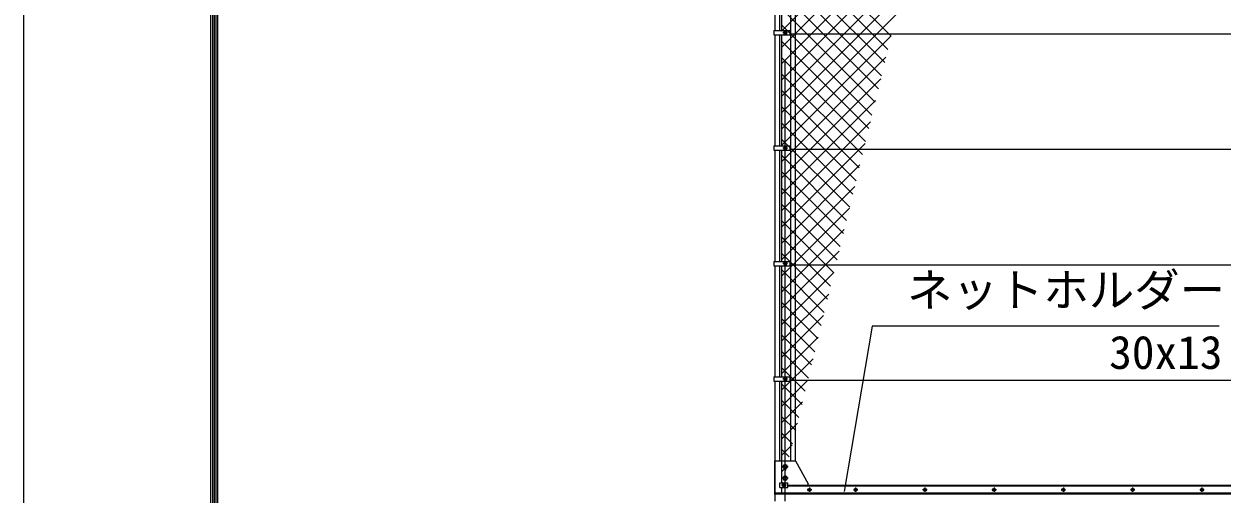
# Model space of a CAD drawing. Units: millimetres, scale not verified. Extents: x -12600 to 12600, y -8910 to 8910.
# Drawn here: x -12600 to -7410, y -3731 to -1695 of the extents above; entities that cross this region are included whole.
import ezdxf
from ezdxf.enums import TextEntityAlignment as Align

# ---------------------------------------------------------------- set-up
doc = ezdxf.new("R2010")
doc.units = ezdxf.units.MM
doc.header["$LTSCALE"] = 60
doc.linetypes.add('USER1', pattern=[50.8, 31.75, -6.35, 6.35, -6.35])
for name, color, linetype, lineweight in [('0-1_D-BMK', 2, 'USER1', 13), ('0-4_D-STR1', 1, 'Continuous', 18), ('0-6_D-STR3', 3, 'Continuous', 13), ('0-9_D-STR-TXT', 7, 'Continuous', 9), ('0-A_D-STR2', 7, 'Continuous', 9), ('0-B_D-TTL', 7, 'Continuous', 9)]:
    doc.layers.add(name, color=color, linetype=linetype, lineweight=lineweight)
doc.styles.add('ＭＳ ゴシック', font='')
doc.styles.get('ＭＳ ゴシック').set_extended_font_data('MS Gothic')

msp = doc.modelspace()

# ---------------------------------------------------------------- linework, layer by layer
at = {"layer": '0-1_D-BMK'}
for p, q in [((-9302.38, -3762.35), (-9302.38, 3424.05)), ((-9292.38, -1732.35), (-9312.38, -1732.35)), ((-9292.38, -2232.35), (-9312.38, -2232.35)), ((-9292.38, -2732.35), (-9312.38, -2732.35)), ((-9292.38, -3232.35), (-9312.38, -3232.35)), ((-9289.63, -3612.35), (-9315.13, -3612.35)), ((-9289.63, -3662.35), (-9315.13, -3662.35)), ((-9308.38, -3702.35), (-9308.38, -3682.35)), ((-9298.38, -3692.35), (-9318.38, -3692.35)), ((-9187.7, -3712.35), (-9207.05, -3712.35)), ((-9197.38, -3702.68), (-9197.38, -3722.02)), ((-8987.7, -3712.35), (-9007.05, -3712.35)), ((-8997.38, -3702.68), (-8997.38, -3722.02)), ((-8687.7, -3712.35), (-8707.05, -3712.35)), ((-8697.38, -3702.68), (-8697.38, -3722.02)), ((-8387.7, -3712.35), (-8407.05, -3712.35)), ((-8397.38, -3702.68), (-8397.38, -3722.02)), ((-8087.7, -3712.35), (-8107.05, -3712.35)), ((-8097.38, -3702.68), (-8097.38, -3722.02)), ((-7787.7, -3712.35), (-7807.05, -3712.35)), ((-7797.38, -3702.68), (-7797.38, -3722.02)), ((-7487.7, -3712.35), (-7507.05, -3712.35)), ((-7497.38, -3702.68), (-7497.38, -3722.02))]:
    msp.add_line(p, q, dxfattribs=at)
at = {"layer": '0-4_D-STR1'}
for p, q in [((-9277.38, -3587.35), (-9277.38, -852.35)), ((-9257.38, -3587.35), (-9257.38, -852.35)), ((-9347.38, -1241.85), (-9347.38, -1722.85)), ((-9327.38, -1241.85), (-9327.38, -1722.85)), ((-9347.38, -1741.85), (-9347.38, -2222.85)), ((-9327.38, -1741.85), (-9327.38, -2222.85)), ((-9347.38, -2241.85), (-9347.38, -2722.85)), ((-9327.38, -2241.85), (-9327.38, -2722.85)), ((-9347.38, -2741.85), (-9347.38, -3222.85)), ((-9327.38, -2741.85), (-9327.38, -3222.85)), ((-9347.38, -3241.85), (-9347.38, -3762.35)), ((-9327.38, -3241.85), (-9327.38, -3587.35)), ((-9347.38, -3729.35), (-4552.38, -3729.35)), ((-9291.18, -3692.35), (-4552.38, -3692.35))]:
    msp.add_line(p, q, dxfattribs=at)
at = {"layer": '0-6_D-STR3'}
for p, q in [((-9318.38, -1241.85), (-9318.38, -1722.85)), ((-9351.13, -1722.85), (-9282.38, -1722.85)), ((-9351.13, -1722.85), (-9351.13, -1741.85)), ((-9351.13, -1741.85), (-9282.38, -1741.85)), ((-9318.38, -1741.85), (-9318.38, -2222.85)), ((-9302.38, -1724.84), (-9308.88, -1728.6)), ((-9308.88, -1728.6), (-9308.88, -1736.1)), ((-9308.88, -1736.1), (-9302.38, -1739.85)), ((-9295.88, -1728.6), (-9302.38, -1724.84)), ((-9302.38, -1739.85), (-9295.88, -1736.1)), ((-9295.88, -1736.1), (-9295.88, -1728.6)), ((-9282.38, -1722.85), (-9282.38, -1741.85)), ((-4552.38, -1739.1), (-9282.38, -1739.1)), ((-9351.13, -2222.85), (-9282.38, -2222.85)), ((-9351.13, -2222.85), (-9351.13, -2241.85)), ((-9302.38, -2224.84), (-9308.88, -2228.6)), ((-9308.88, -2228.6), (-9308.88, -2236.1)), ((-9295.88, -2228.6), (-9302.38, -2224.84)), ((-9295.88, -2236.1), (-9295.88, -2228.6)), ((-9282.38, -2222.85), (-9282.38, -2241.85)), ((-9351.13, -2241.85), (-9282.38, -2241.85)), ((-9318.38, -2241.85), (-9318.38, -2722.85)), ((-9308.88, -2236.1), (-9302.38, -2239.85)), ((-9302.38, -2239.85), (-9295.88, -2236.1)), ((-4570.92, -2239.1), (-9282.38, -2239.1)), ((-9351.13, -2722.85), (-9282.38, -2722.85)), ((-9351.13, -2722.85), (-9351.13, -2741.85)), ((-9351.13, -2741.85), (-9282.38, -2741.85)), ((-9318.43, -2741.85), (-9318.43, -3222.85)), ((-9302.38, -2724.84), (-9308.88, -2728.6)), ((-9308.88, -2728.6), (-9308.88, -2736.1)), ((-9308.88, -2736.1), (-9302.38, -2739.85)), ((-9295.88, -2728.6), (-9302.38, -2724.84)), ((-9302.38, -2739.85), (-9295.88, -2736.1)), ((-9295.88, -2736.1), (-9295.88, -2728.6)), ((-9282.38, -2722.85), (-9282.38, -2741.85)), ((-4552.38, -2739.1), (-9282.38, -2739.1)), ((-9351.13, -3222.85), (-9282.38, -3222.85)), ((-9351.13, -3222.85), (-9351.13, -3241.85)), ((-9351.13, -3241.85), (-9282.38, -3241.85)), ((-9318.38, -3241.85), (-9318.38, -3682.85)), ((-9302.38, -3224.84), (-9308.88, -3228.6)), ((-9308.88, -3228.6), (-9308.88, -3236.1)), ((-9308.88, -3236.1), (-9302.38, -3239.85)), ((-9295.88, -3228.6), (-9302.38, -3224.84)), ((-9302.38, -3239.85), (-9295.88, -3236.1)), ((-9295.88, -3236.1), (-9295.88, -3228.6)), ((-9282.38, -3222.85), (-9282.38, -3241.85)), ((-4552.38, -3239.1), (-9282.38, -3239.1)), ((-9347.38, -3587.35), (-9257.38, -3587.35)), ((-9347.38, -3732.35), (-9347.38, -3587.35)), ((-9302.38, -3602.53), (-9310.88, -3607.44)), ((-9293.88, -3607.44), (-9302.38, -3602.53)), ((-9257.38, -3587.35), (-9202.38, -3687.35)), ((-9325.58, -3682.85), (-9291.18, -3682.85)), ((-9325.58, -3701.85), (-9325.58, -3682.85)), ((-9302.38, -3652.53), (-9310.88, -3657.44)), ((-9293.88, -3657.44), (-9302.38, -3652.53)), ((-9291.18, -3701.85), (-9291.18, -3682.85)), ((-4552.38, -3727.35), (-9347.38, -3727.35)), ((-9325.58, -3701.85), (-9291.18, -3701.85)), ((-9318.38, -3701.85), (-9318.38, -3729.35)), ((-9314.88, -3688.6), (-9308.38, -3684.84)), ((-9314.88, -3696.1), (-9314.88, -3688.6)), ((-9308.38, -3699.85), (-9314.88, -3696.1)), ((-9308.38, -3684.84), (-9301.88, -3688.6)), ((-9301.88, -3696.1), (-9308.38, -3699.85)), ((-9301.88, -3688.6), (-9301.88, -3696.1)), ((-4552.38, -3697.35), (-9291.18, -3697.35)), ((-9202.38, -3692.35), (-9202.38, -3687.35))]:
    msp.add_line(p, q, dxfattribs=at)
for points in [[(-9310.88, -3607.44), (-9310.88, -3617.26), (-9302.38, -3622.16)], [(-9302.38, -3622.16), (-9293.88, -3617.26), (-9293.88, -3607.44)], [(-9310.88, -3657.44), (-9310.88, -3667.26), (-9302.38, -3672.16)], [(-9302.38, -3672.16), (-9293.88, -3667.26), (-9293.88, -3657.44)]]:
    msp.add_lwpolyline(points, dxfattribs=at)
for points in [[(-9197.38, -3706.6), (-9202.35, -3709.47), (-9202.35, -3715.22), (-9197.38, -3718.1), (-9192.4, -3715.22), (-9192.4, -3709.47)], [(-8997.38, -3706.6), (-9002.35, -3709.47), (-9002.35, -3715.22), (-8997.38, -3718.1), (-8992.4, -3715.22), (-8992.4, -3709.47)], [(-8697.38, -3706.6), (-8702.35, -3709.47), (-8702.35, -3715.22), (-8697.38, -3718.1), (-8692.4, -3715.22), (-8692.4, -3709.47)], [(-8397.38, -3706.6), (-8402.35, -3709.47), (-8402.35, -3715.22), (-8397.38, -3718.1), (-8392.4, -3715.22), (-8392.4, -3709.47)], [(-8097.38, -3706.6), (-8102.35, -3709.47), (-8102.35, -3715.22), (-8097.38, -3718.1), (-8092.4, -3715.22), (-8092.4, -3709.47)], [(-7797.38, -3706.6), (-7802.35, -3709.47), (-7802.35, -3715.22), (-7797.38, -3718.1), (-7792.4, -3715.22), (-7792.4, -3709.47)], [(-7497.38, -3706.6), (-7502.35, -3709.47), (-7502.35, -3715.22), (-7497.38, -3718.1), (-7492.4, -3715.22), (-7492.4, -3709.47)]]:
    msp.add_lwpolyline(points, close=True, dxfattribs=at)
for centre, radius in [((-9302.38, -1732.35), 6.25), ((-9302.38, -2232.35), 6.25), ((-9302.38, -2732.35), 6.25), ((-9302.38, -3232.35), 6.25), ((-9302.38, -3612.35), 8.25), ((-9302.38, -3662.35), 8.25), ((-9308.38, -3692.35), 6.25), ((-9197.38, -3712.35), 6.5), ((-9197.38, -3712.35), 4.98), ((-8997.38, -3712.35), 6.5), ((-8997.38, -3712.35), 4.98), ((-8697.38, -3712.35), 6.5), ((-8697.38, -3712.35), 4.98), ((-8397.38, -3712.35), 6.5), ((-8397.38, -3712.35), 4.98), ((-8097.38, -3712.35), 6.5), ((-8097.38, -3712.35), 4.98), ((-7797.38, -3712.35), 6.5), ((-7797.38, -3712.35), 4.98), ((-7497.38, -3712.35), 6.5), ((-7497.38, -3712.35), 4.98)]:
    msp.add_circle(centre, radius, dxfattribs=at)
at = {"layer": '0-9_D-STR-TXT'}
msp.add_lwpolyline([(-7423.18, -3003.07), (-8925.96, -3003.07), (-9047.06, -3719.43)], dxfattribs=at)
at = {"layer": '0-A_D-STR2'}
for p, q in [((-9318.38, -1725.74), (-8685.41, -1092.77)), ((-9318.38, -1796.45), (-8707.97, -1186.05)), ((-8843.93, -1748.18), (-9318.38, -1273.74)), ((-9318.38, -1867.16), (-8730.53, -1279.32)), ((-8857.71, -1805.11), (-9318.38, -1344.45)), ((-9318.38, -1937.87), (-8753.09, -1372.59)), ((-8871.48, -1862.05), (-9318.38, -1415.16)), ((-9318.38, -2008.58), (-8775.65, -1465.86)), ((-8885.25, -1918.99), (-9318.38, -1485.87)), ((-8899.02, -1975.93), (-9318.38, -1556.58)), ((-9318.38, -2079.29), (-8798.21, -1559.13)), ((-8912.79, -2032.87), (-9318.38, -1627.29)), ((-9318.38, -2150), (-8820.77, -1652.4)), ((-8926.57, -2089.81), (-9318.38, -1698)), ((-9318.38, -2220.71), (-8843.33, -1745.67)), ((-8940.34, -2146.75), (-9318.38, -1768.71)), ((-9318.38, -2291.42), (-8865.89, -1838.94)), ((-8954.11, -2203.69), (-9318.38, -1839.42)), ((-8967.88, -2260.62), (-9318.38, -1910.13)), ((-9318.38, -2362.14), (-8888.45, -1932.21)), ((-8981.65, -2317.56), (-9318.38, -1980.84)), ((-9318.38, -2432.85), (-8911.01, -2025.48)), ((-8995.43, -2374.5), (-9318.38, -2051.55)), ((-9318.38, -2503.56), (-8933.57, -2118.75)), ((-9009.2, -2431.44), (-9318.38, -2122.26)), ((-9022.97, -2488.38), (-9318.38, -2192.97)), ((-9318.38, -2574.27), (-8956.13, -2212.02)), ((-9036.74, -2545.32), (-9318.38, -2263.68)), ((-9318.38, -2644.98), (-8978.69, -2305.29)), ((-9050.51, -2602.26), (-9318.38, -2334.4)), ((-9318.38, -2715.69), (-9001.25, -2398.56)), ((-9064.29, -2659.19), (-9318.38, -2405.11)), ((-9078.06, -2716.13), (-9318.38, -2475.82)), ((-9318.38, -2786.4), (-9023.8, -2491.83)), ((-9091.83, -2773.07), (-9318.38, -2546.53)), ((-9318.38, -2857.11), (-9046.36, -2585.1)), ((-9105.6, -2830.01), (-9318.38, -2617.24)), ((-9318.38, -2927.82), (-9068.92, -2678.37)), ((-9119.37, -2886.95), (-9318.38, -2687.95)), ((-9133.15, -2943.89), (-9318.38, -2758.66)), ((-9318.38, -2998.53), (-9091.48, -2771.64)), ((-9146.92, -3000.83), (-9318.38, -2829.37)), ((-9318.38, -3069.24), (-9114.04, -2864.91)), ((-9160.69, -3057.77), (-9318.38, -2900.08)), ((-9318.38, -3139.95), (-9136.6, -2958.18)), ((-9174.46, -3114.7), (-9318.38, -2970.79)), ((-9188.23, -3171.64), (-9318.38, -3041.5)), ((-9318.38, -3210.66), (-9159.16, -3051.45)), ((-9202.01, -3228.58), (-9318.38, -3112.21)), ((-9318.38, -3281.37), (-9181.72, -3144.72)), ((-9215.78, -3285.52), (-9318.38, -3182.92)), ((-9318.38, -3352.08), (-9204.28, -3237.99)), ((-9229.55, -3342.46), (-9318.38, -3253.63)), ((-9243.32, -3399.4), (-9318.38, -3324.34)), ((-9318.38, -3422.8), (-9226.84, -3331.26)), ((-9257.09, -3456.34), (-9318.38, -3395.06)), ((-9318.38, -3493.51), (-9249.4, -3424.53)), ((-9270.87, -3513.28), (-9318.38, -3465.77)), ((-9318.38, -3564.22), (-9271.96, -3517.8)), ((-9284.64, -3570.21), (-9318.38, -3536.48)), ((-9298.41, -3627.15), (-9318.38, -3607.19)), ((-9318.38, -3634.93), (-9294.52, -3611.07)), ((-9312.18, -3684.09), (-9318.38, -3677.9))]:
    msp.add_line(p, q, dxfattribs=at)
at = {"layer": '0-B_D-TTL', "color": 2, "lineweight": 18}
msp.add_lwpolyline([(-12600, 8910), (12600, 8910), (12600, -8910), (-12600, -8910)], close=True, dxfattribs=at)
at = {"layer": '0-B_D-TTL'}
for points in [[(-11790, 8250), (11790, 8250), (11790, -8250), (-11790, -8250)], [(-11782.5, 8242.5), (11782.5, 8242.5), (11782.5, -8242.5), (-11782.5, -8242.5)], [(-11775, 8235), (11775, 8235), (11775, -8235), (-11775, -8235)], [(-11767.5, 8227.5), (11767.5, 8227.5), (11767.5, -8227.5), (-11767.5, -8227.5)], [(-11760, 8220), (11760, 8220), (11760, -8220), (-11760, -8220)]]:
    msp.add_lwpolyline(points, close=True, dxfattribs=at)

# ---------------------------------------------------------------- texts
at = {"layer": '0-9_D-STR-TXT', "style": 'ＭＳ ゴシック'}
for s, p in [('ネットホルダー', (-8774.71, -2962.27)), ('30x13', (-7899.13, -3232.29))]:
    msp.add_text(s, height=144.3, dxfattribs=at).set_placement(p, align=Align.BOTTOM_LEFT)

doc.saveas('drawing.dxf')
